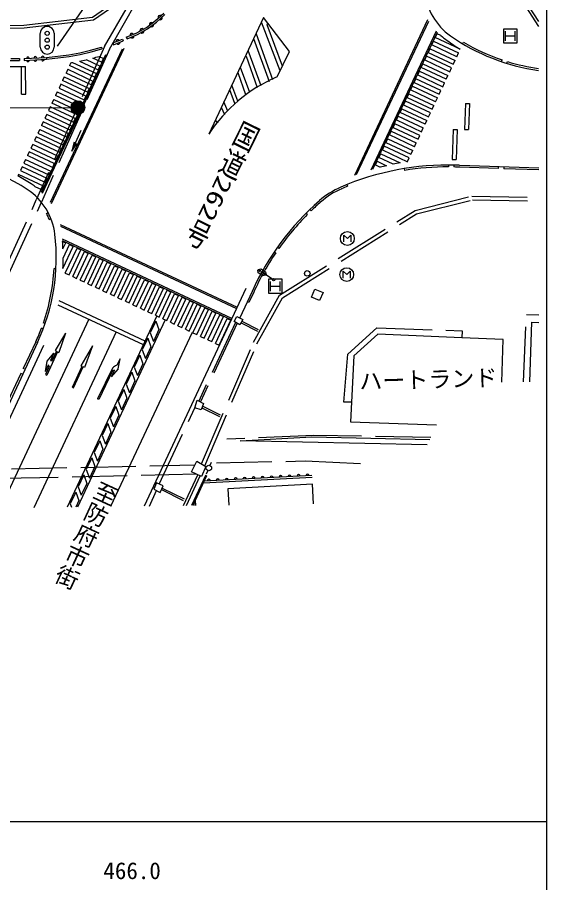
# Model space of a CAD drawing. Units: millimetres, scale not verified. Extents: x 40000 to 680000, y 20000 to 380000.
# Drawn here: x 521541 to 579000, y 198357 to 292336 of the extents above; entities that cross this region are included whole.
import ezdxf
from ezdxf.enums import TextEntityAlignment as Align

# ---------------------------------------------------------------- set-up
doc = ezdxf.new("R2010")
doc.units = ezdxf.units.MM
doc.header["$LTSCALE"] = 1000
doc.header["$PDMODE"] = 32
doc.header["$PDSIZE"] = 500
doc.linetypes.add('CHAIN', pattern=[18.5, 12, -1.5, 3.5, -1.5])
doc.linetypes.add('DASHED', pattern=[7.5, 6, -1.5])
for name, color, linetype, lineweight in [('M-BGD', 7, 'Continuous', 25), ('M-BGD-EXST', 7, 'Continuous', 25), ('M-BMK', 2, 'CHAIN', 13), ('M-BMK-SRVR', 3, 'Continuous', 25), ('M-STR-STRC', 7, 'Continuous', 25), ('M-TTL-BAND', 7, 'Continuous', 25)]:
    doc.layers.add(name, color=color, linetype=linetype, lineweight=lineweight)
doc.layers.add('M-BMK-HTXT', color=7, linetype='Continuous')
doc.layers.add('M-OTRS', color=6, linetype='Continuous')
doc.styles.add('@ＭＳ ゴシック', font='')
doc.styles.add('ＭＳ ゴシック', font='')
doc.styles.get('@ＭＳ ゴシック').set_extended_font_data('@MS Gothic')
doc.styles.get('ＭＳ ゴシック').set_extended_font_data('MS Gothic')

# ---------------------------------------------------------------- blocks, each defined once
blk = doc.blocks.new('open_arrow')
at = {"color": 0, "linetype": 'Continuous', "lineweight": -2}
blk.add_lwpolyline([(7.5, 1.25), (0, 0), (7.5, -1.25)], dxfattribs=at)

msp = doc.modelspace()

# ---------------------------------------------------------------- linework, layer by layer
at = {"layer": 'M-BGD', "linetype": 'DASHED'}
for p, q in [((571638, 301334), (578119, 291347)), ((571891, 301496), (578119, 291899)), ((531017, 289172), (534893, 295901)), ((531536, 288873), (535395, 295572)), ((531017, 289172), (523601, 272498)), ((531536, 288873), (524148, 272252)), ((564710, 271352), (570889, 272918)), ((570889, 272918), (578139, 272791)), ((520058, 264645), (523601, 272498)), ((520634, 264464), (524148, 272252)), ((564869, 270979), (570936, 272517)), ((570936, 272517), (578140, 272391)), ((550015, 262164), (564710, 271352)), ((550315, 261880), (564869, 270979)), ((547189, 257043), (550015, 262164)), ((547549, 256867), (550315, 261880)), ((576491, 252737), (576804, 260064)), ((576804, 260064), (578153, 260014)), ((545228, 259206), (541237, 250661)), ((545409, 259122), (541416, 250571)), ((545827, 259150), (547593, 258253)), ((545918, 259328), (547684, 258431)), ((557400, 255756), (560566, 258600)), ((560566, 258600), (569833, 258299)), ((569833, 258299), (569800, 257534)), ((541539, 243847), (547189, 257043)), ((541887, 243642), (547549, 256867)), ((556993, 250544), (557400, 255756)), ((541664, 250114), (543570, 249164)), ((557810, 250533), (556993, 250544)), ((536952, 241641), (540815, 249944)), ((541575, 249935), (543480, 248985)), ((553726, 246928), (544265, 246524)), ((566410, 246707), (553726, 246928)), ((505926, 242959), (540825, 243742)), ((543172, 243950), (552789, 244163)), ((552789, 244163), (559921, 243807)), ((540979, 242717), (503746, 241864)), ((539561, 239306), (541129, 242656)), ((539895, 239311), (541401, 242529)), ((535897, 239256), (536657, 240943)), ((537190, 241041), (539547, 239860)), ((537279, 241220), (539637, 240038))]:
    msp.add_line(p, q, dxfattribs=at)
at = {"layer": 'M-BGD'}
for p, q in [((536526, 291978), (537430, 292793)), ((535553, 291245), (536526, 291978)), ((533369, 290180), (534496, 290665)), ((534496, 290665), (535553, 291245)), ((531923, 289551), (532941, 289958)), ((531923, 289551), (531997, 289365)), ((531997, 289365), (533015, 289773)), ((532941, 289958), (533015, 289773)), ((533372, 290176), (533451, 289992)), ((569911, 289476), (569988, 289639)), ((530662, 289094), (530711, 288900)), ((518992, 287637), (521784, 287661)), ((520852, 287853), (521782, 287861)), ((521782, 287861), (521784, 287661)), ((522276, 287855), (523087, 287897)), ((522276, 287855), (522287, 287655)), ((522287, 287655), (524718, 287781)), ((523087, 287897), (523898, 287939)), ((523898, 287939), (524708, 287980)), ((524708, 287980), (524718, 287780)), ((574109, 287523), (574173, 287712)), ((574685, 287337), (574744, 287528)), ((527461, 277793), (528473, 280079)), ((563521, 275902), (563553, 275705)), ((568333, 276289), (568332, 276089)), ((568937, 276281), (568932, 276081)), ((573731, 275917), (569555, 276061)), ((578136, 275966), (569562, 276261)), ((573738, 276117), (573731, 275917)), ((574338, 276096), (574331, 275896)), ((578136, 275765), (574331, 275896)), ((557317, 274172), (557392, 273987)), ((524717, 271028), (524894, 271121)), ((552876, 271055), (553018, 270914)), ((553305, 271479), (553444, 271336)), ((525008, 270392), (525194, 270465)), ((549771, 267358), (549934, 267242)), ((549427, 266861), (549593, 266749)), ((525736, 265028), (525536, 265045)), ((547022, 262576), (545679, 259694)), ((553485, 261962), (553843, 262829)), ((553843, 262829), (554727, 262456)), ((554727, 262456), (554354, 261588)), ((554354, 261588), (553485, 261962)), ((545063, 259299), (545350, 259847)), ((545350, 259847), (546025, 259532)), ((546025, 259532), (545709, 258935)), ((524352, 258509), (524165, 258580)), ((524557, 259073), (524368, 259139)), ((545709, 258935), (545063, 259299)), ((577171, 252740), (577399, 259213)), ((577399, 259213), (578154, 259186)), ((560664, 257935), (558061, 255576)), ((569785, 257535), (560664, 257935)), ((574293, 257338), (569785, 257535)), ((523716, 257008), (515278, 238972)), ((523535, 257093), (522182, 254202)), ((574120, 252727), (574293, 257338)), ((558061, 255576), (557810, 250533)), ((522364, 254117), (522182, 254202)), ((522109, 253573), (521928, 253658)), ((540815, 249944), (541051, 250755)), ((541051, 250755), (541767, 250394)), ((541767, 250394), (541484, 249719)), ((557810, 250533), (557703, 248388)), ((541484, 249719), (540815, 249944)), ((557703, 248388), (567040, 248089)), ((545722, 246358), (553524, 246780)), ((566039, 245894), (545722, 246358)), ((553524, 246780), (566313, 246495)), ((540436, 242961), (541026, 244148)), ((541026, 244148), (542017, 243566)), ((542017, 243566), (541537, 242465)), ((542582, 243979), (542447, 243667)), ((541955, 242591), (540433, 239318)), ((541537, 242465), (540436, 242961)), ((542091, 242528), (540599, 239320)), ((541840, 241987), (553526, 242601)), ((542091, 242528), (541955, 242591)), ((542208, 243117), (542037, 242723)), ((536653, 241773), (536354, 241098)), ((537382, 241451), (536653, 241773)), ((541680, 241644), (541544, 241708)), ((541744, 241782), (553537, 242401)), ((553577, 241619), (544390, 241138)), ((553688, 239500), (553577, 241619)), ((536354, 241098), (537063, 240736)), ((537063, 240736), (537382, 241451)), ((541269, 240760), (541133, 240824)), ((544390, 241138), (544482, 239374)), ((540858, 239876), (540722, 239940)), ((540862, 239885), (540868, 239324)), ((540865, 239572), (540715, 239570)), ((540715, 239570), (540718, 239322))]:
    msp.add_line(p, q, dxfattribs=at)
for points in [[(511990, 291406), (522263, 291490), (529704, 292368), (534307, 295556), (534596, 295396)], [(511991, 291106), (522281, 291190), (529814, 292079), (534324, 295203), (534450, 295134)], [(533451, 289992), (534587, 290480), (535665, 291072), (536656, 291819), (537567, 292639)], [(524708, 287980), (527132, 288279), (528313, 288485), (529496, 288765), (530662, 289094)], [(524718, 287780), (527161, 288081), (528354, 288289), (529546, 288572), (530711, 288900)], [(547203, 262492), (546674, 261360), (546492, 261445)], [(521928, 253658), (520239, 250048), (520421, 249964)]]:
    msp.add_lwpolyline(points, dxfattribs=at)
for centre in [(553010, 264524), (542328, 243392)]:
    msp.add_circle(centre, 300, dxfattribs=at)
for centre, radius, start, end in [((572556, 295917), 6875, 186.71607, 234.41906), ((537020, 292339), 212, 59.07803, 204.96495), ((537066, 292281), 214, 239.47095, 24.57162), ((536077, 291562), 212, 54.0382, 199.93645), ((536117, 291504), 218, 235.07021, 18.90505), ((533958, 290364), 214, 40.72203, 185.81032), ((535053, 290903), 210, 45.31203, 192.20444), ((535092, 290838), 215, 226.39037, 11.1265), ((532445, 289721), 186, 33.09209, 190.56337), ((532493, 289603), 186, 213.09177, 10.56589), ((533990, 290302), 216, 221.14876, 5.38499), ((581120, 308309), 21938, 235.06117, 262.15207), ((581120, 308309), 21738, 239.19518, 251.36116), ((522681, 287890), 136, 357.03883, 188.86081), ((522693, 287662), 136, 177.02764, 8.84721), ((523492, 287932), 136, 357.03883, 188.86081), ((523503, 287704), 136, 177.02989, 8.84694), ((524302, 287973), 136, 357.03788, 188.86251), ((524314, 287745), 136, 177.02744, 8.84939), ((581120, 308309), 21738, 252.94264, 262.07882), ((510679, 255450), 21750, 56.69243, 90.47128), ((568278, 246851), 29438, 88.37499, 113.23056), ((568278, 246851), 29238, 89.89276, 99.29917), ((568278, 246851), 29238, 87.49912, 88.71696), ((568278, 246851), 29438, 87.49912, 88.37499), ((518916, 267986), 6750, 6.71607, 56.69243), ((560452, 265326), 9375, 113.8183, 130.78089), ((560452, 265326), 9175, 113.8183, 130.78089), ((568278, 246851), 29238, 111.85864, 113.23056), ((573695, 250420), 29312, 131.35141, 155.49947), ((573695, 250420), 29112, 131.35533, 134.07523), ((518916, 267986), 6550, 21.54556, 27.67132), ((573695, 250420), 29112, 135.25608, 144.70288), ((504019, 266232), 21750, 334.92774, 6.71607), ((573695, 250420), 29112, 145.88372, 155.49947), ((504019, 266232), 21550, 340.78238, 356.84264), ((504019, 266232), 21550, 334.92774, 339.2018), ((548171, 242307), 163, 7.60094, 178.41463), ((549144, 242358), 163, 7.60272, 178.41285), ((550118, 242409), 163, 7.60272, 178.41285), ((551092, 242460), 163, 7.60069, 178.41323), ((552066, 242511), 163, 7.59985, 178.41471), ((553040, 242562), 163, 7.6001, 178.4161), ((542327, 242000), 163, 7.60069, 178.41323), ((543301, 242051), 163, 7.60094, 178.41463), ((544275, 242102), 163, 7.60187, 178.41433), ((545249, 242153), 163, 7.60187, 178.41433), ((546223, 242204), 163, 7.60001, 178.41391), ((547197, 242255), 163, 7.60069, 178.41323)]:
    msp.add_arc(centre, radius, start, end, dxfattribs=at)
at = {"layer": 'M-BGD-EXST'}
for p, q in [((524036, 289096), (524034, 290596)), ((525534, 290598), (525536, 289098)), ((575812, 291059), (574312, 291058)), ((574312, 291058), (574314, 289558)), ((574545, 289785), (574544, 290835)), ((575597, 289781), (575596, 290831)), ((575814, 289559), (575812, 291059)), ((574314, 289558), (575814, 289559)), ((574545, 290310), (575595, 290311)), ((556988, 267942), (556987, 268692)), ((556987, 268692), (557363, 268317)), ((557363, 268317), (557737, 268692)), ((557737, 268692), (557738, 267942)), ((549353, 263842), (548509, 264379)), ((556924, 264019), (556923, 264769)), ((556923, 264769), (557299, 264395)), ((557299, 264395), (557673, 264770)), ((557673, 264770), (557674, 264020)), ((550295, 263885), (548795, 263883)), ((548795, 263883), (548796, 262383)), ((549028, 262610), (549027, 263660)), ((550080, 262607), (550079, 263657)), ((550296, 262385), (550295, 263885)), ((548796, 262383), (550296, 262385)), ((549028, 263135), (550078, 263137))]:
    msp.add_line(p, q, dxfattribs=at)
msp.add_lwpolyline([(548207, 264276), (547700, 264598), (547639, 264874), (547693, 264958), (547969, 265020), (548475, 264698), (548536, 264421), (548483, 264337)], close=True, dxfattribs=at)
for centre, radius in [((524784, 290597), 225), ((524785, 289847), 225), ((524786, 289097), 225), ((557363, 268317), 750), ((557299, 264395), 750), ((547835, 264809), 75), ((548088, 264648), 75), ((548341, 264487), 75), ((549353, 263842), 125)]:
    msp.add_circle(centre, radius, dxfattribs=at)
for centre, start, end in [((524784, 290597), 0.06164, 180.06165), ((524786, 289097), 180.06164, 0.06164)]:
    msp.add_arc(centre, 750, start, end, dxfattribs=at)
at = {"layer": 'M-BMK'}
msp.add_line((463039, 282243), (527376, 282523), dxfattribs=at)
at = {"layer": 'M-BMK-SRVR'}
for centre, radius in [((528123, 282531), 750), ((528126, 282527), 700), ((528126, 282527), 600), ((528126, 282527), 500), ((528126, 282527), 400), ((528126, 282527), 300), ((528126, 282527), 200), ((528126, 282527), 100)]:
    msp.add_circle(centre, radius, dxfattribs=at)
msp.add_point((528123, 282531), dxfattribs=at)
at = {"layer": 'M-OTRS'}
msp.add_point((528126, 282527), dxfattribs=at)
at = {"layer": 'M-STR-STRC'}
for p, q in [((525913, 289205), (550330, 324574)), ((548253, 292327), (542317, 279639)), ((551083, 288623), (548253, 292327)), ((550068, 286534), (548045, 291812)), ((548668, 291526), (548727, 291707)), ((550310, 287033), (548668, 291526)), ((558170, 275184), (566110, 292085)), ((558370, 275256), (566203, 291931)), ((547465, 290553), (549251, 285597)), ((559938, 275773), (567023, 290854)), ((560131, 275829), (567134, 290736)), ((566912, 290147), (567103, 290555)), ((567522, 290358), (567103, 290555)), ((547192, 290020), (548860, 285380)), ((566529, 289333), (566721, 289740)), ((566721, 289740), (569436, 288464)), ((569627, 288872), (566912, 290147)), ((532907, 288887), (525108, 272218)), ((533108, 288963), (525205, 272072)), ((547994, 284900), (546585, 288730)), ((549745, 285870), (551083, 288623)), ((566147, 288518), (566338, 288925)), ((566147, 288518), (568862, 287243)), ((566338, 288925), (569053, 287650)), ((569245, 288057), (566529, 289333)), ((524152, 273356), (531137, 288290)), ((524265, 273243), (531330, 288350)), ((528301, 287580), (530310, 286641)), ((530501, 287048), (529032, 287735)), ((530691, 287456), (529736, 287903)), ((530415, 288082), (530882, 287863)), ((530882, 287863), (530691, 287456)), ((547604, 284685), (546413, 288081)), ((565764, 287704), (565955, 288111)), ((565764, 287704), (568479, 286428)), ((568671, 286835), (565955, 288111)), ((568862, 287243), (569053, 287650)), ((569245, 288057), (569436, 288464)), ((470569, 286776), (521988, 287000)), ((521988, 287000), (522438, 287002)), ((522001, 284000), (521988, 287000)), ((522451, 284002), (522438, 287002)), ((527021, 286689), (526830, 286281)), ((527021, 286689), (529738, 285418)), ((527357, 287408), (527211, 287097)), ((529929, 285825), (527211, 287097)), ((527541, 287439), (530119, 286233)), ((530501, 287048), (530310, 286641)), ((545737, 286929), (546734, 284203)), ((565381, 286889), (565573, 287296)), ((568097, 285613), (565381, 286889)), ((565573, 287296), (568288, 286021)), ((568479, 286428), (568671, 286835)), ((526639, 285874), (526448, 285466)), ((526639, 285874), (529356, 284603)), ((529547, 285010), (526830, 286281)), ((530119, 286233), (529929, 285825)), ((546347, 283902), (545497, 286289)), ((564999, 286074), (565190, 286482)), ((564999, 286074), (567714, 284799)), ((565190, 286482), (567905, 285206)), ((568097, 285613), (568288, 286021)), ((526258, 285059), (526067, 284651)), ((528975, 283787), (526258, 285059)), ((529166, 284195), (526448, 285466)), ((529738, 285418), (529547, 285010)), ((545491, 283237), (544839, 284979)), ((564233, 284445), (564425, 284853)), ((564425, 284853), (567140, 283577)), ((564616, 285260), (564807, 285667)), ((564616, 285260), (567331, 283984)), ((567523, 284392), (564807, 285667)), ((567714, 284799), (567905, 285206)), ((522001, 284000), (522451, 284002)), ((525876, 284244), (525686, 283836)), ((528403, 282565), (525686, 283836)), ((525876, 284244), (528594, 282972)), ((526067, 284651), (528784, 283380)), ((529356, 284603), (529166, 284195)), ((545153, 282975), (544590, 284456)), ((563851, 283631), (564042, 284038)), ((564042, 284038), (566757, 282762)), ((566949, 283170), (564233, 284445)), ((567331, 283984), (567523, 284392)), ((525495, 283428), (525304, 283021)), ((528022, 281749), (525304, 283021)), ((525495, 283428), (528212, 282157)), ((528594, 282972), (528403, 282565)), ((528975, 283787), (528784, 283380)), ((544408, 282126), (543966, 283141)), ((563468, 282816), (563659, 283223)), ((566375, 281948), (563659, 283223)), ((563851, 283631), (566566, 282355)), ((566949, 283170), (567140, 283577)), ((570180, 282993), (570079, 280138)), ((570180, 282993), (570630, 282975)), ((570630, 282975), (570530, 280136)), ((525114, 282613), (524923, 282206)), ((524923, 282206), (527640, 280934)), ((527831, 281342), (525114, 282613)), ((528212, 282157), (528022, 281749)), ((544068, 281738), (543711, 282542)), ((563085, 282001), (563277, 282409)), ((565801, 280726), (563085, 282001)), ((563277, 282409), (565992, 281133)), ((563468, 282816), (566183, 281540)), ((566183, 281540), (566375, 281948)), ((566566, 282355), (566757, 282762)), ((524732, 281798), (524542, 281390)), ((524542, 281390), (527259, 280119)), ((527450, 280527), (524732, 281798)), ((527831, 281342), (527640, 280934)), ((543291, 280853), (543044, 281173)), ((562703, 281187), (562894, 281594)), ((562703, 281187), (565418, 279911)), ((562894, 281594), (565609, 280319)), ((565801, 280726), (565992, 281133)), ((523969, 280168), (523779, 279760)), ((523969, 280168), (526687, 278896)), ((524351, 280983), (524160, 280575)), ((526877, 279304), (524160, 280575)), ((527068, 279711), (524351, 280983)), ((527450, 280527), (527259, 280119)), ((562320, 280372), (562511, 280780)), ((562320, 280372), (565035, 279097)), ((565227, 279504), (562511, 280780)), ((565418, 279911), (565609, 280319)), ((568841, 280143), (568726, 276880)), ((568841, 280143), (569291, 280141)), ((569291, 280141), (569177, 276905)), ((570079, 280138), (570530, 280136)), ((523588, 279352), (523397, 278945)), ((526305, 278081), (523588, 279352)), ((523779, 279760), (526496, 278489)), ((527068, 279711), (526877, 279304)), ((561555, 278743), (561746, 279150)), ((561746, 279150), (564461, 277875)), ((561937, 279558), (562129, 279965)), ((564653, 278282), (561937, 279558)), ((562129, 279965), (564844, 278689)), ((565035, 279097), (565227, 279504)), ((523207, 278537), (523016, 278130)), ((525924, 277266), (523207, 278537)), ((523397, 278945), (526115, 277673)), ((526687, 278896), (526496, 278489)), ((561172, 277929), (561363, 278336)), ((564079, 277060), (561363, 278336)), ((561555, 278743), (564270, 277468)), ((564653, 278282), (564844, 278689)), ((522825, 277722), (522635, 277314)), ((525352, 276043), (522635, 277314)), ((525543, 276451), (522825, 277722)), ((523016, 278130), (525733, 276858)), ((525924, 277266), (525733, 276858)), ((526305, 278081), (526115, 277673)), ((560789, 277114), (560981, 277521)), ((560981, 277521), (563088, 276531)), ((561172, 277929), (563887, 276653)), ((564270, 277468), (564461, 277875)), ((522444, 276907), (522253, 276499)), ((522253, 276499), (524971, 275228)), ((522444, 276907), (525161, 275635)), ((525543, 276451), (525352, 276043)), ((560407, 276299), (560598, 276707)), ((560407, 276299), (560934, 276052)), ((560598, 276707), (561626, 276224)), ((562343, 276384), (560789, 277114)), ((563895, 276669), (564079, 277060)), ((568726, 276880), (569177, 276905)), ((522063, 276092), (521872, 275684)), ((521872, 275684), (524589, 274413)), ((524780, 274820), (522063, 276092)), ((525161, 275635), (524971, 275228)), ((521681, 275276), (521607, 275118)), ((524398, 274005), (521681, 275276)), ((524780, 274820), (524589, 274413)), ((524208, 273597), (523480, 273938)), ((524398, 274005), (524208, 273597)), ((526183, 269842), (545389, 260857)), ((526228, 269656), (545326, 260721)), ((544817, 259634), (526430, 268236)), ((544754, 259498), (526444, 268064)), ((526449, 268007), (526798, 267843)), ((526498, 267202), (526798, 267843)), ((526488, 265057), (527613, 267462)), ((526519, 266185), (527206, 267653)), ((526750, 264554), (528021, 267271)), ((527157, 264363), (528429, 267080)), ((527206, 267653), (527613, 267462)), ((528021, 267271), (528429, 267080)), ((527565, 264172), (528836, 266890)), ((527972, 263982), (529244, 266699)), ((528380, 263791), (529651, 266508)), ((528788, 263600), (530059, 266318)), ((528836, 266890), (529244, 266699)), ((529195, 263410), (530467, 266127)), ((529651, 266508), (530059, 266318)), ((530467, 266127), (530874, 265936)), ((529603, 263219), (530874, 265936)), ((530010, 263028), (531282, 265746)), ((530418, 262838), (531689, 265555)), ((530826, 262647), (532097, 265364)), ((531233, 262456), (532505, 265174)), ((531282, 265746), (531689, 265555)), ((532097, 265364), (532505, 265174)), ((526750, 264554), (527157, 264363)), ((527565, 264172), (527972, 263982)), ((531641, 262266), (532912, 264983)), ((532048, 262075), (533320, 264792)), ((532456, 261884), (533727, 264601)), ((532864, 261693), (534135, 264411)), ((532912, 264983), (533320, 264792)), ((533271, 261503), (534543, 264220)), ((533727, 264601), (534135, 264411)), ((534543, 264220), (534950, 264029)), ((528380, 263791), (528788, 263600)), ((529195, 263410), (529603, 263219)), ((533679, 261312), (534950, 264029)), ((534086, 261121), (535358, 263839)), ((534494, 260931), (535765, 263648)), ((534902, 260740), (536173, 263457)), ((535309, 260549), (536581, 263267)), ((535358, 263839), (535765, 263648)), ((536173, 263457), (536581, 263267)), ((530010, 263028), (530418, 262838)), ((530826, 262647), (531233, 262456)), ((531641, 262266), (532048, 262075)), ((546343, 262894), (535308, 239248)), ((535717, 260359), (536988, 263076)), ((536124, 260168), (537396, 262885)), ((536532, 259977), (537803, 262695)), ((536940, 259787), (538211, 262504)), ((536988, 263076), (537396, 262885)), ((537347, 259596), (538619, 262313)), ((537803, 262695), (538211, 262504)), ((538619, 262313), (539026, 262122)), ((526031, 261578), (535397, 257196)), ((532456, 261884), (532864, 261693)), ((533271, 261503), (533679, 261312)), ((537755, 259405), (539026, 262122)), ((538162, 259214), (539434, 261932)), ((538570, 259024), (539841, 261741)), ((538978, 258833), (540249, 261550)), ((539385, 258642), (540657, 261360)), ((539434, 261932), (539841, 261741)), ((540249, 261550), (540657, 261360)), ((525931, 261128), (535206, 256789)), ((534086, 261121), (534494, 260931)), ((534902, 260740), (535309, 260549)), ((535717, 260359), (536124, 260168)), ((539793, 258452), (541064, 261169)), ((540200, 258261), (541472, 260978)), ((540608, 258070), (541879, 260788)), ((541016, 257880), (542287, 260597)), ((541064, 261169), (541472, 260978)), ((541423, 257689), (542695, 260406)), ((541879, 260788), (542287, 260597)), ((542695, 260406), (543102, 260216)), ((529318, 259543), (519723, 239034)), ((536668, 259914), (526946, 239133)), ((537574, 259490), (528057, 239148)), ((536532, 259977), (536940, 259787)), ((537347, 259596), (537755, 259405)), ((541831, 257498), (543102, 260216)), ((542238, 257308), (543510, 260025)), ((542646, 257117), (543917, 259834)), ((543054, 256926), (544325, 259643)), ((543461, 256735), (544733, 259453)), ((543510, 260025), (543917, 259834)), ((544325, 259643), (544733, 259453)), ((536572, 259354), (535972, 258073)), ((536572, 259354), (536909, 258423)), ((538162, 259214), (538570, 259024)), ((538978, 258833), (539385, 258642)), ((539793, 258452), (540200, 258261)), ((532262, 258166), (523334, 239083)), ((526774, 258036), (525641, 256137)), ((526774, 258036), (526048, 255947)), ((540517, 258113), (531668, 239198)), ((535972, 258073), (536310, 257142)), ((536909, 258423), (536310, 257142)), ((540608, 258070), (541016, 257880)), ((541423, 257689), (541831, 257498)), ((524396, 256691), (516112, 238984)), ((529694, 256670), (528434, 254499)), ((529694, 256670), (528842, 254309)), ((535703, 257497), (535103, 256216)), ((536040, 256566), (535441, 255285)), ((535703, 257497), (536040, 256566)), ((542238, 257308), (542646, 257117)), ((543054, 256926), (543461, 256735)), ((525912, 256010), (524730, 253472)), ((524777, 254995), (525514, 255865)), ((525514, 255865), (525176, 255140)), ((525777, 256074), (525249, 254941)), ((525641, 256137), (525777, 256074)), ((525912, 256010), (526048, 255947)), ((534834, 255639), (534235, 254358)), ((534834, 255639), (535171, 254709)), ((535103, 256216), (535441, 255285)), ((524585, 253871), (524777, 254995)), ((532697, 255265), (532348, 254545)), ((532488, 254144), (532697, 255265)), ((535171, 254709), (534572, 253428)), ((524585, 253871), (524922, 254596)), ((524995, 254397), (524594, 253536)), ((527514, 252169), (528570, 254435)), ((527650, 252106), (528706, 254372)), ((528434, 254499), (528570, 254435)), ((528842, 254309), (528706, 254372)), ((531860, 254226), (530248, 250895)), ((531886, 253935), (530383, 250830)), ((532488, 254144), (531738, 253285)), ((532087, 254005), (531738, 253285)), ((533965, 253782), (533366, 252501)), ((533965, 253782), (534302, 252851)), ((534235, 254358), (534572, 253428)), ((524594, 253536), (524730, 253472)), ((534302, 252851), (533703, 251570)), ((527514, 252169), (527650, 252106)), ((533096, 251925), (532497, 250644)), ((533096, 251925), (533433, 250994)), ((533366, 252501), (533703, 251570)), ((533433, 250994), (532834, 249713)), ((530383, 250830), (530248, 250895)), ((532227, 250067), (531628, 248786)), ((532227, 250067), (532564, 249136)), ((532497, 250644), (532834, 249713)), ((532564, 249136), (531965, 247856)), ((531358, 248210), (530759, 246929)), ((531358, 248210), (531695, 247279)), ((531628, 248786), (531965, 247856)), ((531695, 247279), (531096, 245998)), ((530489, 246352), (529890, 245071)), ((530489, 246352), (530826, 245422)), ((530759, 246929), (531096, 245998)), ((530826, 245422), (530227, 244141)), ((529620, 244495), (529021, 243214)), ((529620, 244495), (529957, 243564)), ((529890, 245071), (530227, 244141)), ((529957, 243564), (529358, 242283)), ((533216, 242520), (533707, 243550)), ((528751, 242638), (528152, 241357)), ((528751, 242638), (529088, 241707)), ((529021, 243214), (529358, 242283)), ((529088, 241707), (528489, 240426)), ((527882, 240780), (527283, 239499)), ((527882, 240780), (528219, 239850)), ((528152, 241357), (528489, 240426)), ((528219, 239850), (527890, 239146)), ((527283, 239499), (527413, 239139))]:
    msp.add_line(p, q, dxfattribs=at)
for centre, radius, start, end in [((572556, 295917), 7500, 227.83815, 234.41906), ((581284, 308117), 22500, 234.41906, 238.79639), ((522440, 317002), 30000, 281.26617, 282.69258), ((522440, 317002), 30000, 284.07454, 285.41671), ((522440, 317002), 30000, 279.43224, 279.78975), ((556251, 270571), 16626, 113.03741, 146.94465), ((568529, 247029), 30000, 100.45045, 101.90086), ((568529, 247029), 30000, 103.30421, 104.66555), ((510679, 255450), 22500, 56.69243, 60.94223), ((518916, 267986), 7500, 52.51738, 56.69243), ((504019, 266232), 22500, 2.47042, 4.52338), ((504019, 266232), 22500, 357.00671, 359.87904), ((524278, 254700), 1000, 13.92616, 26.10333), ((524500, 254329), 500, 7.76742, 32.26207), ((532628, 253585), 1000, 106.25917, 140.16043), ((532147, 253508), 500, 96.92623, 121.42088)]:
    msp.add_arc(centre, radius, start, end, dxfattribs=at)
at = {"layer": 'M-TTL-BAND'}
for p, q in [((579000, 20000), (579000, 370000)), ((40000, 205000), (579000, 205000))]:
    msp.add_line(p, q, dxfattribs=at)

# ---------------------------------------------------------------- block references
at = {"layer": 'M-BGD', "xscale": 133, "yscale": 133, "rotation": 66.1}
msp.add_blockref('open_arrow', (527461, 277793), dxfattribs=at)

# ---------------------------------------------------------------- texts
at = {"layer": 'M-BMK-HTXT', "style": '@ＭＳ ゴシック', "width": 1.35}
msp.add_text('国道262号', height=1833, rotation=243.83, dxfattribs=at).set_placement((540429, 267312), align=Align.MIDDLE_RIGHT)
at = {"layer": 'M-BMK-HTXT', "style": 'ＭＳ ゴシック'}
msp.add_text('ハートランド', height=1833, rotation=1.58, dxfattribs=at).set_placement((566191, 251550), align=Align.BOTTOM_CENTER)
at = {"layer": 'M-BMK-HTXT', "style": '@ＭＳ ゴシック'}
msp.add_text('至防府市街', height=1833, rotation=245.216, dxfattribs=at).set_placement((526419, 230399), align=Align.MIDDLE_RIGHT)
at = {"layer": 'M-TTL-BAND', "style": 'ＭＳ ゴシック'}
msp.add_text('466.0', height=1833, dxfattribs=at).set_placement((534000, 198195), align=Align.BOTTOM_CENTER)

doc.saveas('drawing.dxf')
